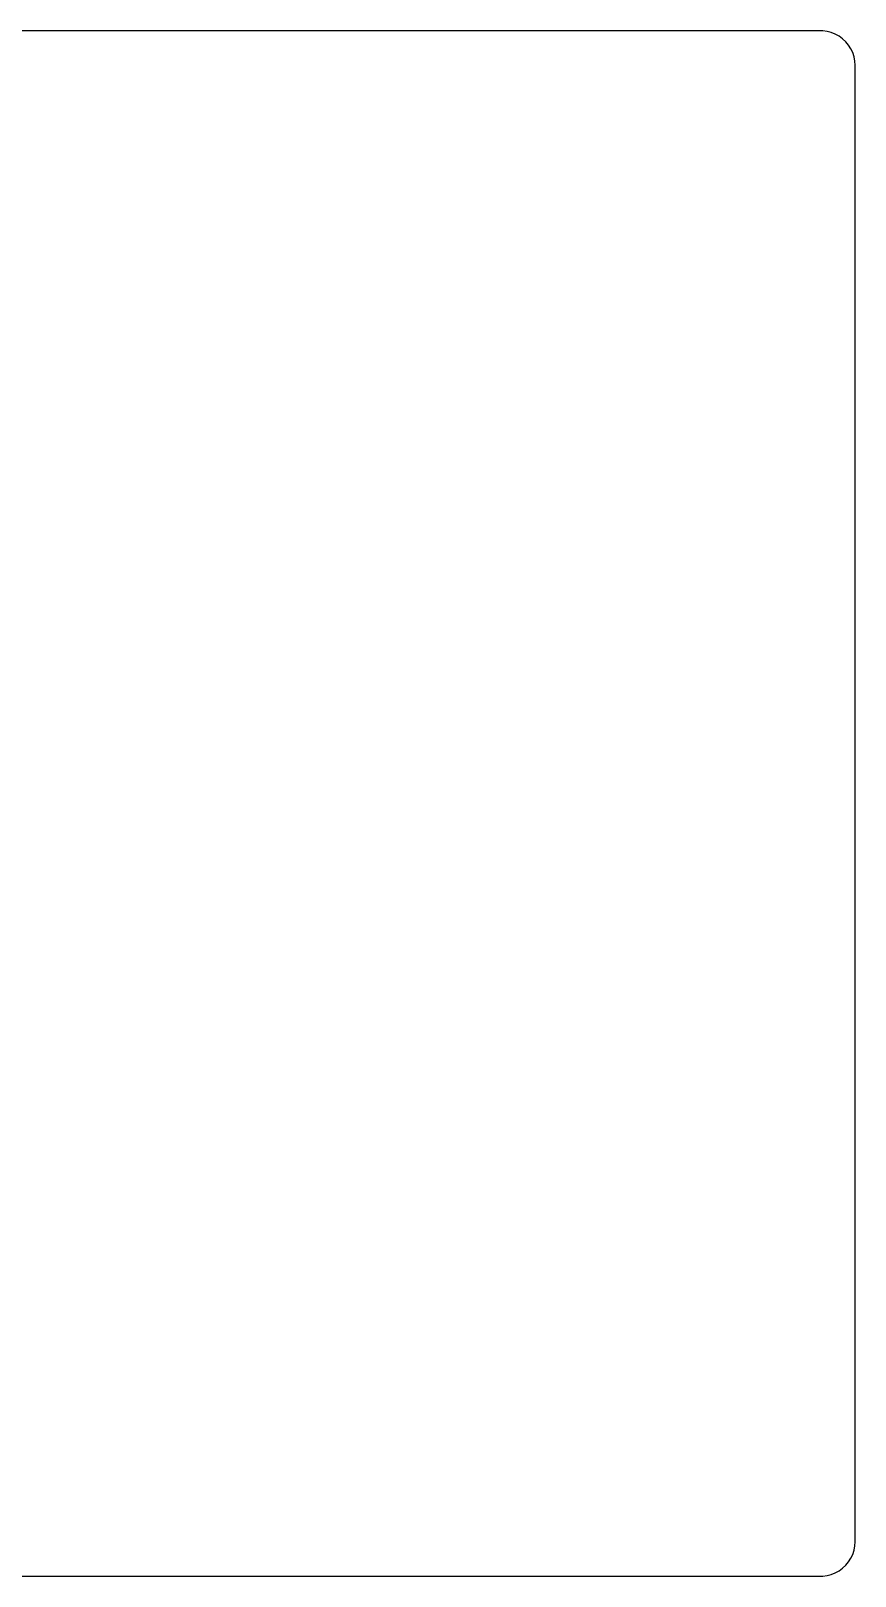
# Model space of a CAD drawing. Header units: metres. Extents: x -120 to 120, y -112 to 112.
# Drawn here: x 0 to 119.5, y -112 to 112 of the extents above; entities that cross this region are included whole.
import ezdxf

# ---------------------------------------------------------------- set-up
doc = ezdxf.new("R2010")
doc.units = ezdxf.units.M

msp = doc.modelspace()

# ---------------------------------------------------------------- linework, layer by layer
for p, q in [((114.814, 111.99), (-114.814, 111.99)), ((115.437, 111.911), (114.814, 111.99)), ((116.045, 111.755), (115.437, 111.911)), ((116.629, 111.524), (116.045, 111.755)), ((117.179, 111.222), (116.629, 111.524)), ((117.687, 110.853), (117.179, 111.222)), ((118.145, 110.423), (117.687, 110.853)), ((118.545, 109.939), (118.145, 110.423)), ((118.882, 109.409), (118.545, 109.939)), ((119.149, 108.841), (118.882, 109.409)), ((119.343, 108.243), (119.149, 108.841)), ((119.461, 107.627), (119.343, 108.243)), ((119.5, 107), (119.461, 107.627)), ((119.5, -107), (119.5, 107)), ((119.461, -107.627), (119.5, -107)), ((118.545, -109.939), (118.882, -109.409)), ((118.882, -109.409), (119.149, -108.841)), ((119.149, -108.841), (119.343, -108.243)), ((119.343, -108.243), (119.461, -107.627)), ((-114.814, -111.99), (114.814, -111.99)), ((114.814, -111.99), (115.437, -111.911)), ((115.437, -111.911), (116.045, -111.755)), ((116.045, -111.755), (116.629, -111.524)), ((116.629, -111.524), (117.179, -111.222)), ((117.179, -111.222), (117.687, -110.853)), ((117.687, -110.853), (118.145, -110.423)), ((118.145, -110.423), (118.545, -109.939))]:
    msp.add_line(p, q)

doc.saveas('drawing.dxf')
